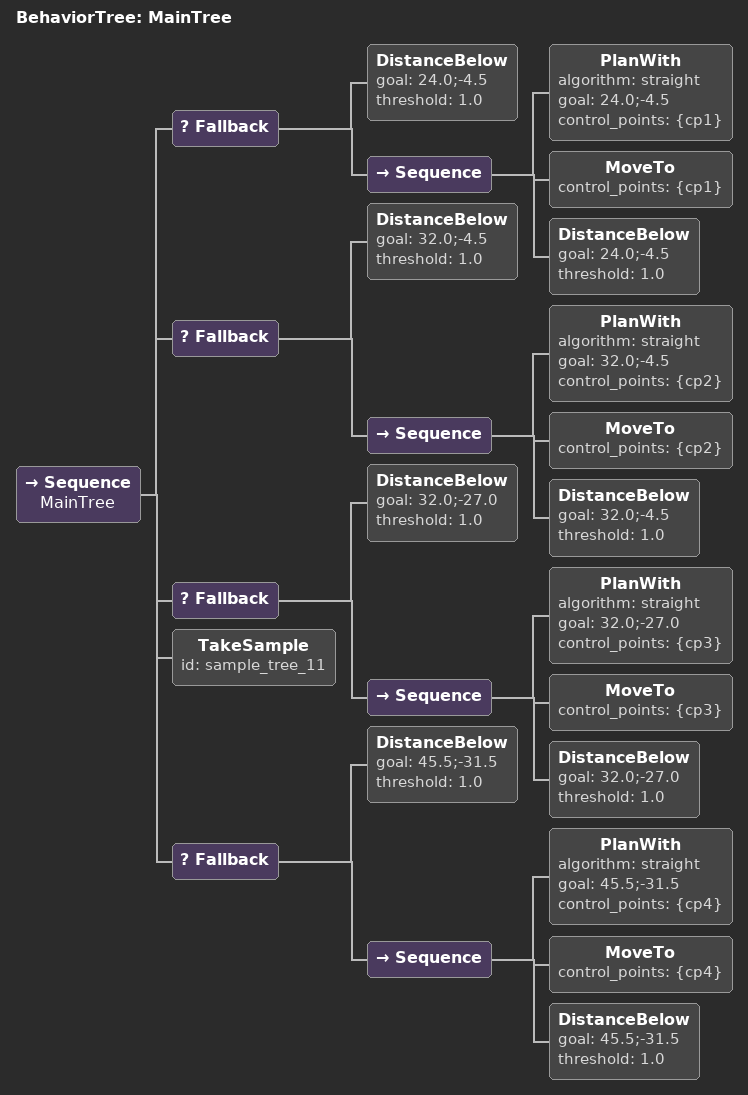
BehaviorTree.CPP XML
<?xml version="1.0"?>

<root BTCPP_format="4" main_tree_to_execute="MainTree">
  <BehaviorTree ID="MainTree">
    <Sequence name="MainTree">
      <!-- move_to_entrance_5: lat=37.266488501443305 lon=-120.42053433807618 -->
      <Fallback>
        <DistanceBelow goal="24.0;-4.5" threshold="1.0"/>
        <Sequence>
          <PlanWith algorithm="straight" goal="24.0;-4.5" control_points="{cp1}"/>
          <MoveTo control_points="{cp1}"/>
          <DistanceBelow goal="24.0;-4.5" threshold="1.0"/>
        </Sequence>
      </Fallback>
      <Fallback>
        <DistanceBelow goal="32.0;-4.5" threshold="1.0"/>
        <Sequence>
          <PlanWith algorithm="straight" goal="32.0;-4.5" control_points="{cp2}"/>
          <MoveTo control_points="{cp2}"/>
          <DistanceBelow goal="32.0;-4.5" threshold="1.0"/>
        </Sequence>
      </Fallback>
      <Fallback>
        <DistanceBelow goal="32.0;-27.0" threshold="1.0"/>
        <Sequence>
          <PlanWith algorithm="straight" goal="32.0;-27.0" control_points="{cp3}"/>
          <MoveTo control_points="{cp3}"/>
          <DistanceBelow goal="32.0;-27.0" threshold="1.0"/>
        </Sequence>
      </Fallback>
      <TakeSample id="sample_tree_11"/>
      <Fallback>
        <DistanceBelow goal="45.5;-31.5" threshold="1.0"/>
        <Sequence>
          <PlanWith algorithm="straight" goal="45.5;-31.5" control_points="{cp4}"/>
          <MoveTo control_points="{cp4}"/>
          <DistanceBelow goal="45.5;-31.5" threshold="1.0"/>
        </Sequence>
      </Fallback>
    </Sequence>
  </BehaviorTree>
</root>
